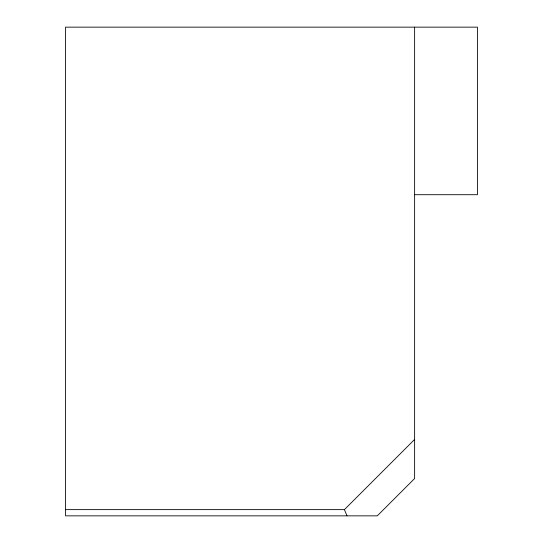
<?xml version="1.0" encoding="UTF-8"?>
<svg xmlns="http://www.w3.org/2000/svg" width="543" height="543" viewBox="0 0 543 543"><rect width="100%" height="100%" fill="white"/><g stroke="black" fill="none" stroke-linecap="round" stroke-linejoin="round"><path stroke-width="0.81" d="M65.547 509.626L344.418 509.626L414.621 439.423M414.621 194.706L477.453 194.706L477.453 27.15L65.547 27.15L65.547 515.85L377.283 515.85L414.621 478.519L414.621 27.15M344.418 509.626L346.997 515.85"/></g></svg>
